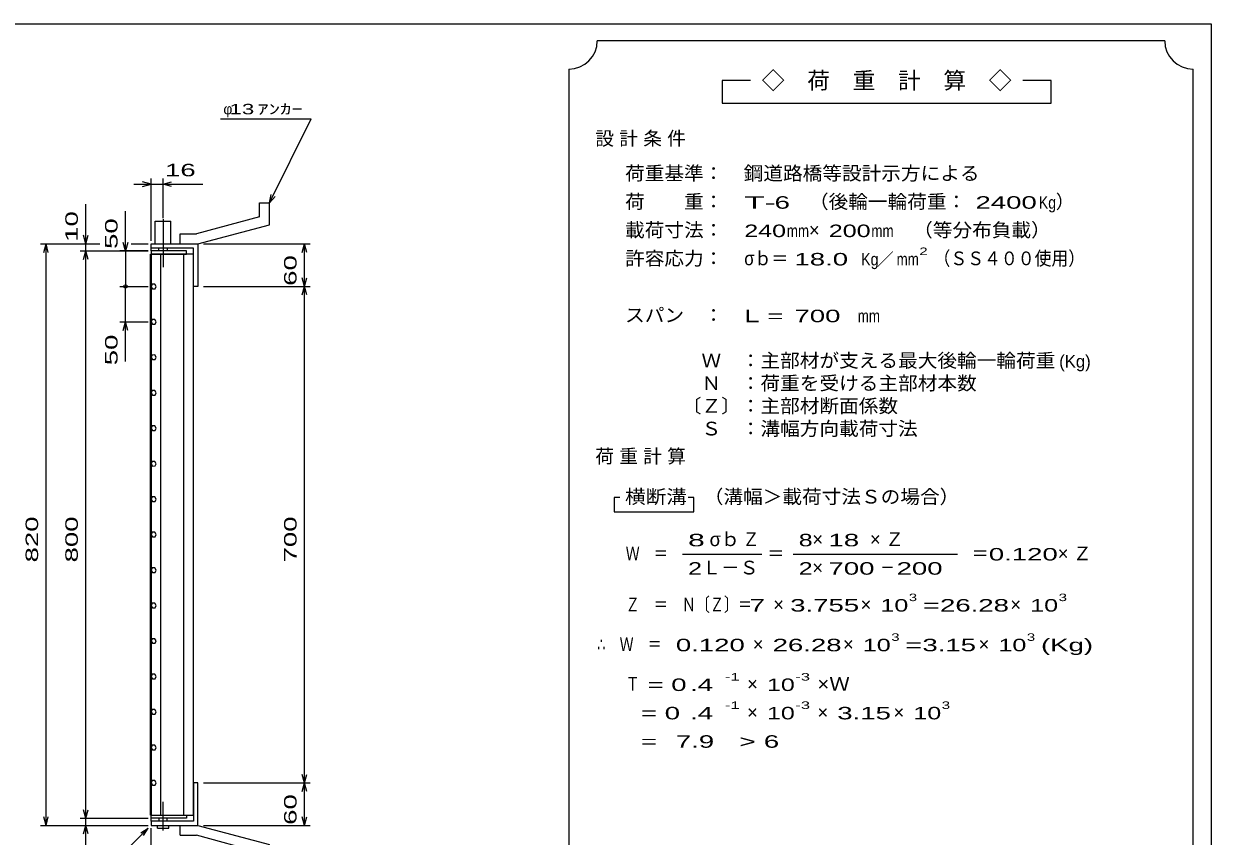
# Model space of a CAD drawing. Units: millimetres, scale not verified. Extents: x -1456 to 1385, y -1026 to 843.
# Drawn here: x -289 to 1385, y -303 to 843 of the extents above; entities that cross this region are included whole.
import ezdxf
from ezdxf.enums import TextEntityAlignment as Align

# ---------------------------------------------------------------- set-up
doc = ezdxf.new("R2010")
doc.units = ezdxf.units.MM
doc.header["$LTSCALE"] = 8
doc.linetypes.add('LONG_DASHED_DOTTED', pattern=[15.25, 12, -1.5, 0.25, -1.5])
for name, color, linetype, lineweight in [('0_2', 150, 'Continuous', 25), ('16', 3, 'Continuous', 25), ('19', 6, 'Continuous', 25), ('22', 4, 'Continuous', 25), ('24', 2, 'Continuous', 25)]:
    doc.layers.add(name, color=color, linetype=linetype, lineweight=lineweight)
doc.styles.add('ベクトル', font='')
doc.styles.get('ベクトル').set_extended_font_data('ベクトル')

msp = doc.modelspace()

# ---------------------------------------------------------------- linework, layer by layer
at = {"layer": '0_2'}
for p, q in [((-1383.2, 842.8), (1384.8, 842.8)), ((1384.8, 842.8), (1384.8, -917.2))]:
    msp.add_line(p, q, dxfattribs=at)
at = {"layer": '16'}
for p, q in [((-60, 522.5), (-110, 522.5)), ((-110, 522.5), (-110, 518)), ((-60, 518), (-60, 522.5)), ((-110.7, -273), (-110.7, 518)), ((-110.7, 518), (-110, 518)), ((-110, 518), (-60, 518)), ((-110, 518), (-110, -273)), ((-50, 518), (-110, 518)), ((-96.5, 518), (-96.5, -273)), ((-63.5, -273), (-63.5, 518)), ((-50, -273), (-50, 518)), ((-108.146, 475.735), (-110, 472.475)), ((-110, 472.475), (-108.104, 469.24)), ((-104.396, 475.76), (-108.146, 475.735)), ((-108.104, 469.24), (-104.354, 469.265)), ((-102.5, 472.5), (-104.396, 475.76)), ((-104.354, 469.265), (-102.5, 472.525)), ((-108.146, 425.735), (-110, 422.475)), ((-110, 422.475), (-108.104, 419.24)), ((-104.396, 425.76), (-108.146, 425.735)), ((-108.104, 419.24), (-104.354, 419.265)), ((-102.5, 422.5), (-104.396, 425.76)), ((-104.354, 419.265), (-102.5, 422.525)), ((-108.146, 375.735), (-110, 372.475)), ((-110, 372.475), (-108.104, 369.24)), ((-104.396, 375.76), (-108.146, 375.735)), ((-108.104, 369.24), (-104.354, 369.265)), ((-102.5, 372.5), (-104.396, 375.76)), ((-104.354, 369.265), (-102.5, 372.525)), ((-108.146, 325.735), (-110, 322.475)), ((-110, 322.475), (-108.104, 319.24)), ((-104.396, 325.76), (-108.146, 325.735)), ((-108.104, 319.24), (-104.354, 319.265)), ((-102.5, 322.5), (-104.396, 325.76)), ((-104.354, 319.265), (-102.5, 322.525)), ((-108.146, 275.735), (-110, 272.475)), ((-110, 272.475), (-108.104, 269.24)), ((-104.396, 275.76), (-108.146, 275.735)), ((-108.104, 269.24), (-104.354, 269.265)), ((-102.5, 272.5), (-104.396, 275.76)), ((-104.354, 269.265), (-102.5, 272.525)), ((-108.146, 225.735), (-110, 222.475)), ((-110, 222.475), (-108.104, 219.24)), ((-104.396, 225.76), (-108.146, 225.735)), ((-108.104, 219.24), (-104.354, 219.265)), ((-102.5, 222.5), (-104.396, 225.76)), ((-104.354, 219.265), (-102.5, 222.525)), ((-108.146, 175.735), (-110, 172.475)), ((-110, 172.475), (-108.104, 169.24)), ((-104.396, 175.76), (-108.146, 175.735)), ((-108.104, 169.24), (-104.354, 169.265)), ((-102.5, 172.5), (-104.396, 175.76)), ((-104.354, 169.265), (-102.5, 172.525)), ((-108.146, 125.735), (-110, 122.475)), ((-110, 122.475), (-108.104, 119.24)), ((-104.396, 125.76), (-108.146, 125.735)), ((-108.104, 119.24), (-104.354, 119.265)), ((-102.5, 122.5), (-104.396, 125.76)), ((-104.354, 119.265), (-102.5, 122.525)), ((-108.146, 75.735), (-110, 72.475)), ((-110, 72.475), (-108.104, 69.24)), ((-104.396, 75.76), (-108.146, 75.735)), ((-108.104, 69.24), (-104.354, 69.265)), ((-102.5, 72.5), (-104.396, 75.76)), ((-104.354, 69.265), (-102.5, 72.525)), ((-108.146, 25.735), (-110, 22.475)), ((-110, 22.475), (-108.104, 19.24)), ((-104.396, 25.76), (-108.146, 25.735)), ((-108.104, 19.24), (-104.354, 19.265)), ((-102.5, 22.5), (-104.396, 25.76)), ((-104.354, 19.265), (-102.5, 22.525)), ((-108.146, -24.265), (-110, -27.525)), ((-110, -27.525), (-108.104, -30.76)), ((-104.396, -24.24), (-108.146, -24.265)), ((-108.104, -30.76), (-104.354, -30.735)), ((-102.5, -27.5), (-104.396, -24.24)), ((-104.354, -30.735), (-102.5, -27.475)), ((-108.146, -74.265), (-110, -77.525)), ((-110, -77.525), (-108.104, -80.76)), ((-104.396, -74.24), (-108.146, -74.265)), ((-108.104, -80.76), (-104.354, -80.735)), ((-102.5, -77.5), (-104.396, -74.24)), ((-104.354, -80.735), (-102.5, -77.475)), ((-108.146, -124.265), (-110, -127.525)), ((-110, -127.525), (-108.104, -130.76)), ((-104.396, -124.24), (-108.146, -124.265)), ((-108.104, -130.76), (-104.354, -130.735)), ((-102.5, -127.5), (-104.396, -124.24)), ((-104.354, -130.735), (-102.5, -127.475)), ((-108.146, -174.265), (-110, -177.525)), ((-110, -177.525), (-108.104, -180.76)), ((-104.396, -174.24), (-108.146, -174.265)), ((-108.104, -180.76), (-104.354, -180.735)), ((-102.5, -177.5), (-104.396, -174.24)), ((-104.354, -180.735), (-102.5, -177.475)), ((-108.146, -224.265), (-110, -227.525)), ((-110, -227.525), (-108.104, -230.76)), ((-104.396, -224.24), (-108.146, -224.265)), ((-108.104, -230.76), (-104.354, -230.735)), ((-102.5, -227.5), (-104.396, -224.24)), ((-104.354, -230.735), (-102.5, -227.475)), ((-110, -273), (-110.7, -273)), ((-110, -273), (-60, -273)), ((-110, -277.5), (-110, -273)), ((-110, -273), (-50, -273)), ((-60, -277.5), (-110, -277.5)), ((-60, -273), (-60, -277.5))]:
    msp.add_line(p, q, dxfattribs=at)
at = {"layer": '19'}
for p, q in [((43, 590.5), (57, 590.5)), ((43, 570.5), (43, 590.5)), ((57, 559.5), (57, 590.5)), ((43, 570.5), (-46, 546.5)), ((-104, 532.5), (-104, 564.5)), ((-104, 564.5), (-82, 564.5)), ((-82, 532.5), (-82, 564.5)), ((-44, 532.5), (57, 559.5)), ((-69, 546.5), (-46, 546.5)), ((-69, 532.5), (-69, 546.5)), ((-110, 522.5), (-110, 532.5)), ((-110, 526.5), (-110, 532.5)), ((-110, 532.5), (-45, 532.5)), ((-50, 526.5), (-110, 526.5)), ((-99, 522.5), (-99, 526.5)), ((-87, 526.5), (-87, 522.5)), ((-69, 532.5), (-44, 532.5)), ((-50, 472.5), (-50, 526.5)), ((-45, 532.5), (-44, 531.5)), ((-44, 531.5), (-44, 472.5)), ((-44, 472.5), (-50, 472.5)), ((-44, -227.5), (-50, -227.5)), ((-50, -227.5), (-50, -281.5)), ((-44, -286.5), (-44, -227.5)), ((-110, -281.5), (-110, -271.5)), ((-110, -281.5), (-110, -287.5)), ((-50, -281.5), (-110, -281.5)), ((-99, -277.5), (-99, -281.5)), ((-87, -281.5), (-87, -277.5)), ((-110, -287.5), (-45, -287.5)), ((-101, -291.5), (-101, -287.5)), ((-101, -291.5), (-85, -291.5)), ((-85, -291.5), (-85, -287.5)), ((-69, -287.5), (-44, -287.5)), ((-69, -301.5), (-69, -287.5)), ((-45, -287.5), (-44, -286.5)), ((-44, -287.5), (57, -314.5)), ((-69, -301.5), (-46, -301.5)), ((43, -325.5), (-46, -301.5))]:
    msp.add_line(p, q, dxfattribs=at)
at = {"layer": '19', "linetype": 'LONG_DASHED_DOTTED'}
for p, q in [((-93, 567.5), (-93, 499.5)), ((-93, -294.5), (-93, -254.5))]:
    msp.add_line(p, q, dxfattribs=at)
at = {"layer": '22'}
for p, q in [((-12, 708.5), (116, 708.5)), ((57, 590.5), (116, 708.5)), ((-110, 616.5), (-122, 619.7)), ((-110, 536.5), (-110, 624.5)), ((-93, 568.496), (-93, 624.5)), ((-93, 616.5), (-81, 619.7)), ((-134, 616.5), (-110, 616.5)), ((-122, 613.3), (-110, 616.5)), ((-110, 616.5), (-93, 616.5)), ((-81, 613.3), (-93, 616.5)), ((-93, 616.5), (-37, 616.5)), ((-202, 532.5), (-202, 588.5)), ((57, 590.5), (59.4, 602.18)), ((57, 590.5), (65, 599.3)), ((-146, 522.5), (-146, 578.5)), ((-202, 532.5), (-205.2, 544.5)), ((-202, 532.5), (-198.8, 544.5)), ((-266, 532.5), (-182, 532.5)), ((-261.2, 520.5), (-258, 532.5)), ((-254.8, 520.5), (-258, 532.5)), ((-258, -287.5), (-258, 532.5)), ((-210, 532.5), (-182, 532.5)), ((-210, 522.5), (-114, 522.5)), ((-205.2, 510.5), (-202, 522.5)), ((-202, 522.5), (-202, 532.5)), ((-198.8, 510.5), (-202, 522.5)), ((-202, -277.5), (-202, 522.5)), ((-114, 522.5), (-154, 522.5)), ((-146, 522.5), (-149.2, 534.5)), ((-142.8, 534.5), (-146, 522.5)), ((-146, 522.5), (-146, 472.5)), ((-138, 532.5), (-114, 532.5)), ((-138, 532.5), (-114, 532.5)), ((-36, 532.5), (114.4, 532.5)), ((103.2, 520.5), (106.4, 532.5)), ((109.6, 520.5), (106.4, 532.5)), ((106.4, 472.5), (106.4, 532.5)), ((-154, 472.5), (-114, 472.5)), ((-146, 422.5), (-146, 472.5)), ((-36, 472.5), (114.4, 472.5)), ((106.4, 472.5), (103.2, 484.5)), ((103.2, 460.5), (106.4, 472.5)), ((106.4, 472.5), (109.6, 484.5)), ((109.6, 460.5), (106.4, 472.5)), ((106.4, -227.5), (106.4, 472.5)), ((-154, 422.5), (-114, 422.5)), ((-149.2, 410.5), (-146, 422.5)), ((-142.8, 410.5), (-146, 422.5)), ((-146, 366.5), (-146, 422.5)), ((106.4, -227.5), (103.2, -215.5)), ((106.4, -227.5), (109.6, -215.5)), ((-36, -227.5), (114.4, -227.5)), ((103.2, -239.5), (106.4, -227.5)), ((109.6, -239.5), (106.4, -227.5)), ((106.4, -287.5), (106.4, -227.5)), ((-202, -277.5), (-205.2, -265.5)), ((-202, -277.5), (-198.8, -265.5)), ((-258, -287.5), (-261.2, -275.5)), ((-258, -287.5), (-254.8, -275.5)), ((-210, -277.5), (-114, -277.5)), ((-202, -287.5), (-202, -277.5)), ((106.4, -287.5), (103.2, -275.5)), ((106.4, -287.5), (109.6, -275.5)), ((-266, -287.5), (-114, -287.5)), ((-234, -411.5), (-114, -291.5)), ((-210, -287.5), (-114, -287.5)), ((-205.2, -299.5), (-202, -287.5)), ((-198.8, -299.5), (-202, -287.5)), ((-202, -343.5), (-202, -287.5)), ((-124.4, -297.9), (-114, -291.5)), ((-120.4, -301.9), (-114, -291.5)), ((-110, -419.5), (-110, -291.5)), ((-110, -475.5), (-110, -291.5)), ((-36, -287.5), (114.4, -287.5))]:
    msp.add_line(p, q, dxfattribs=at)
msp.add_circle((-146, 472.5), 2.4, dxfattribs=at)
at = {"layer": '24', "color": 4}
for p, q in [((1319.2, 818.8), (519.2, 818.8)), ((479.2, 778.8), (479.2, -461.2)), ((1359.2, -461.2), (1359.2, 778.8)), ((735.2, 762.8), (695.2, 762.8)), ((695.2, 762.8), (695.2, 730.8)), ((1159.2, 762.8), (1119.2, 762.8)), ((1159.2, 730.8), (1159.2, 762.8)), ((695.2, 730.8), (1159.2, 730.8)), ((551.2, 174.8), (543.2, 174.8)), ((543.2, 174.8), (543.2, 154.8)), ((655.2, 174.8), (647.2, 174.8)), ((655.2, 154.8), (655.2, 174.8)), ((543.2, 154.8), (655.2, 154.8)), ((639.2, 94.8), (751.2, 94.8)), ((795.2, 94.8), (1027.2, 94.8))]:
    msp.add_line(p, q, dxfattribs=at)
for centre, start, end in [((479.2, 818.8), 270, 0), ((1359.2, 818.8), 180, 270)]:
    msp.add_arc(centre, 40, start, end, dxfattribs=at)

# ---------------------------------------------------------------- texts
at = {"layer": '22', "color": 2, "style": 'ベクトル'}
msp.add_text('φ', height=14.66, dxfattribs=at).set_placement((-8, 722.5), align=Align.MIDDLE_LEFT)
for s, height, width, p in [(' 13 ', 14.66, 1.6, (-8, 722.5)), ('ｱﾝｶｰ', 14.66, 1.6, (40, 722.5)), (' 16 ', 17.6, 1.65, (-101, 636.5))]:
    msp.add_text(s, height=height, dxfattribs=dict(at, width=width)).set_placement(p, align=Align.MIDDLE_LEFT)
at = {"layer": '22', "color": 2, "style": 'ベクトル', "width": 1.65}
for s, p in [(' 10 ', (-222, 524.5)), (' 50 ', (-166, 514.5)), (' 60 ', (86.4, 462.5)), (' 50 ', (-166, 350.5)), (' 820 ', (-278, 72.5)), (' 800 ', (-222, 72.5)), (' 700 ', (86.4, 72.5)), (' 60 ', (86.4, -297.5))]:
    msp.add_text(s, height=17.6, rotation=90, dxfattribs=at).set_placement(p, align=Align.MIDDLE_LEFT)
at = {"layer": '24', "style": 'ベクトル'}
for s, height, p in [('◇\u3000荷\u3000重\u3000計\u3000算\u3000◇', 23.46, (751.2, 762.8)), ('）', 19.35, (1165.6, 592)), ('×', 19.35, (817.6, 552)), ('／', 17.6, (913.2, 510.8)), ('(Kg)', 17.6, (1170.4, 366.8)), ('σｂ', 19.35, (677.6, 116)), ('×', 19.35, (822.4, 116)), ('Ｌ－Ｓ', 19.35, (667.2, 76)), ('×', 19.35, (822.4, 76)), ('×', 19.35, (767.2, 24)), ('×', 19.35, (890.4, 24)), ('×', 19.35, (1101.6, 24)), ('×', 19.35, (738.4, -32)), ('×', 19.35, (865.6, -32)), ('×', 19.35, (1056.8, -32)), ('×', 19.35, (730.4, -88)), ('×', 19.35, (730.4, -128)), ('×', 19.35, (829.6, -128)), ('×', 19.35, (936.8, -128))]:
    msp.add_text(s, height=height, dxfattribs=at).set_placement(p, align=Align.MIDDLE_LEFT)
for s, height, width, p in [('荷重基準：\u3000', 19.35, 1.05, (558.4, 632)), ('鋼道路橋等設計示方による', 19.35, 1.05, (725.6, 632)), ('荷\u3000\u3000重：\u3000', 19.35, 1.05, (558.4, 592)), ('（後輪一輪荷重：', 19.35, 1.05, (817.6, 592)), ('T-', 17.6, 2, (726.4, 590.8)), (' 6 ', 17.6, 1.65, (758.4, 590.8)), (' 2400', 17.6, 1.65, (1041.6, 590.8)), ('Kg', 17.6, 0.85, (1141.6, 590.8)), ('載荷寸法：\u3000', 19.35, 1.05, (558.4, 552)), ('240', 17.6, 1.5, (726.4, 550.8)), ('mm', 17.6, 0.8, (786.4, 550.8)), ('200', 17.6, 1.5, (845.6, 550.8)), ('mm', 17.6, 0.8, (905.6, 550.8)), ('\u3000（等分布負載）', 19.35, 1.05, (936.8, 552)), ('許容応力：\u3000', 19.35, 1.05, (558.4, 512)), ('σｂ＝', 19.35, 0.9, (726.4, 512)), (' 18.0', 17.6, 1.65, (786.4, 510.8)), ('Kg', 17.6, 0.85, (891.2, 510.8)), ('2', 10.56, 1.5, (973.2, 522)), ('（ＳＳ４００使用）', 19.35, 0.9, (993.2, 512)), ('mm', 17.6, 0.8, (941.2, 510.8)), ('スパン\u3000：\u3000', 19.35, 1.05, (558.4, 432)), ('L =', 17.6, 1.65, (726.4, 430.8)), (' 700 ', 17.6, 1.65, (786.4, 430.8)), ('mm', 17.6, 0.8, (886.4, 430.8)), ('\u3000Ｗ\u3000：主部材が支える最大後輪一輪荷重', 19.35, 1.05, (638.4, 368)), ('\u3000Ｎ\u3000：荷重を受ける主部材本数', 19.35, 1.05, (638.4, 336)), ('〔Ｚ〕：主部材断面係数', 19.35, 1.05, (638.4, 304)), ('\u3000Ｓ\u3000：溝幅方向載荷寸法', 19.35, 1.05, (638.4, 272)), ('横断溝', 19.35, 1.1, (558.4, 176)), ('\u3000（溝幅＞載荷寸法Ｓの場合）', 19.35, 1.05, (641.6, 176)), ('8', 17.6, 1.8, (647.2, 114.8)), ('Ｚ', 19.35, 0.9, (724, 116)), ('8', 17.6, 1.5, (803.2, 114.8)), (' 18 ', 17.6, 1.65, (834.4, 114.8)), ('Ｗ\u3000＝', 19.35, 0.75, (559.2, 96)), ('0.120', 17.6, 1.65, (1071.2, 94.8)), ('2', 17.6, 1.5, (647.2, 74.8)), ('＝', 19.35, 0.9, (759.2, 96)), ('2', 17.6, 1.5, (803.2, 74.8)), (' 700 ', 17.6, 1.65, (834.4, 74.8)), (' 200 ', 17.6, 1.65, (930.4, 74.8)), ('＝', 19.35, 0.9, (1047.2, 96)), ('－', 19.35, 0.75, (918.4, 76)), ('Ｚ\u3000＝\u3000Ｎ〔Ｚ〕＝', 19.35, 0.75, (559.2, 24)), ('3', 10.56, 1.5, (958.4, 34)), ('3', 10.56, 1.5, (1169.6, 34)), (' 7 ', 17.6, 1.65, (723.2, 22.8)), ('3.755', 17.6, 1.65, (791.2, 22.8)), ('10', 17.6, 1.5, (918.4, 22.8)), ('=', 17.6, 1.7, (978.4, 22.8)), ('26.28', 17.6, 1.65, (1002.4, 22.8)), ('10', 17.6, 1.5, (1129.6, 22.8)), ('3', 10.56, 1.5, (933.6, -22)), ('3', 10.56, 1.5, (1124.8, -22)), ('∴\u3000Ｗ\u3000＝', 19.35, 0.75, (519.2, -32)), (' 0.120', 17.6, 1.65, (619.2, -33.2)), ('26.28', 17.6, 1.65, (766.4, -33.2)), ('10', 17.6, 1.5, (893.6, -33.2)), ('=', 17.6, 1.7, (953.6, -33.2)), ('3.15', 17.6, 1.65, (977.6, -33.2)), ('10', 17.6, 1.5, (1084.8, -33.2)), ('(Kg)', 17.6, 1.65, (1144.8, -33.2)), ('Ｔ', 19.35, 0.75, (559.2, -88)), (' = 0', 17.6, 1.65, (579.2, -89.2)), (' .4 ', 17.6, 1.65, (639.2, -89.2)), ('-1', 10.56, 1.65, (699.2, -78)), ('10', 17.6, 1.5, (758.4, -89.2)), ('-3', 10.56, 1.65, (798.4, -78)), ('×Ｗ', 19.35, 1.1, (829.6, -88)), ('-1', 10.56, 1.65, (699.2, -118)), ('-3', 10.56, 1.65, (798.4, -118)), ('3', 10.56, 1.5, (1004.8, -118)), ('  = 0', 17.6, 1.65, (559.2, -129.2)), (' .4 ', 17.6, 1.65, (639.2, -129.2)), ('10', 17.6, 1.5, (758.4, -129.2)), ('3.15', 17.6, 1.65, (857.6, -129.2)), ('10', 17.6, 1.5, (964.8, -129.2)), ('  =', 17.6, 1.65, (559.2, -169.2)), (' 7.9', 17.6, 1.65, (619.2, -169.2)), ('>', 17.6, 1.7, (719.2, -169.2)), (' 6 ', 17.6, 1.65, (743.2, -169.2))]:
    msp.add_text(s, height=height, dxfattribs=dict(at, width=width)).set_placement(p, align=Align.MIDDLE_LEFT)
at = {"layer": '24', "char_height": 19.35, "attachment_point": 4, "style": 'ベクトル'}
for s, insert in [('\\T1.28;設計条件', (516.4, 680)), ('\\T1.28;荷重計算', (516.4, 232)), ('\\T1.42;×Ｚ', (903.6, 116)), ('\\T1.42;×Ｚ', (1168.4, 96))]:
    msp.add_mtext(s, dxfattribs=dict(at, insert=insert))

doc.saveas('drawing.dxf')
